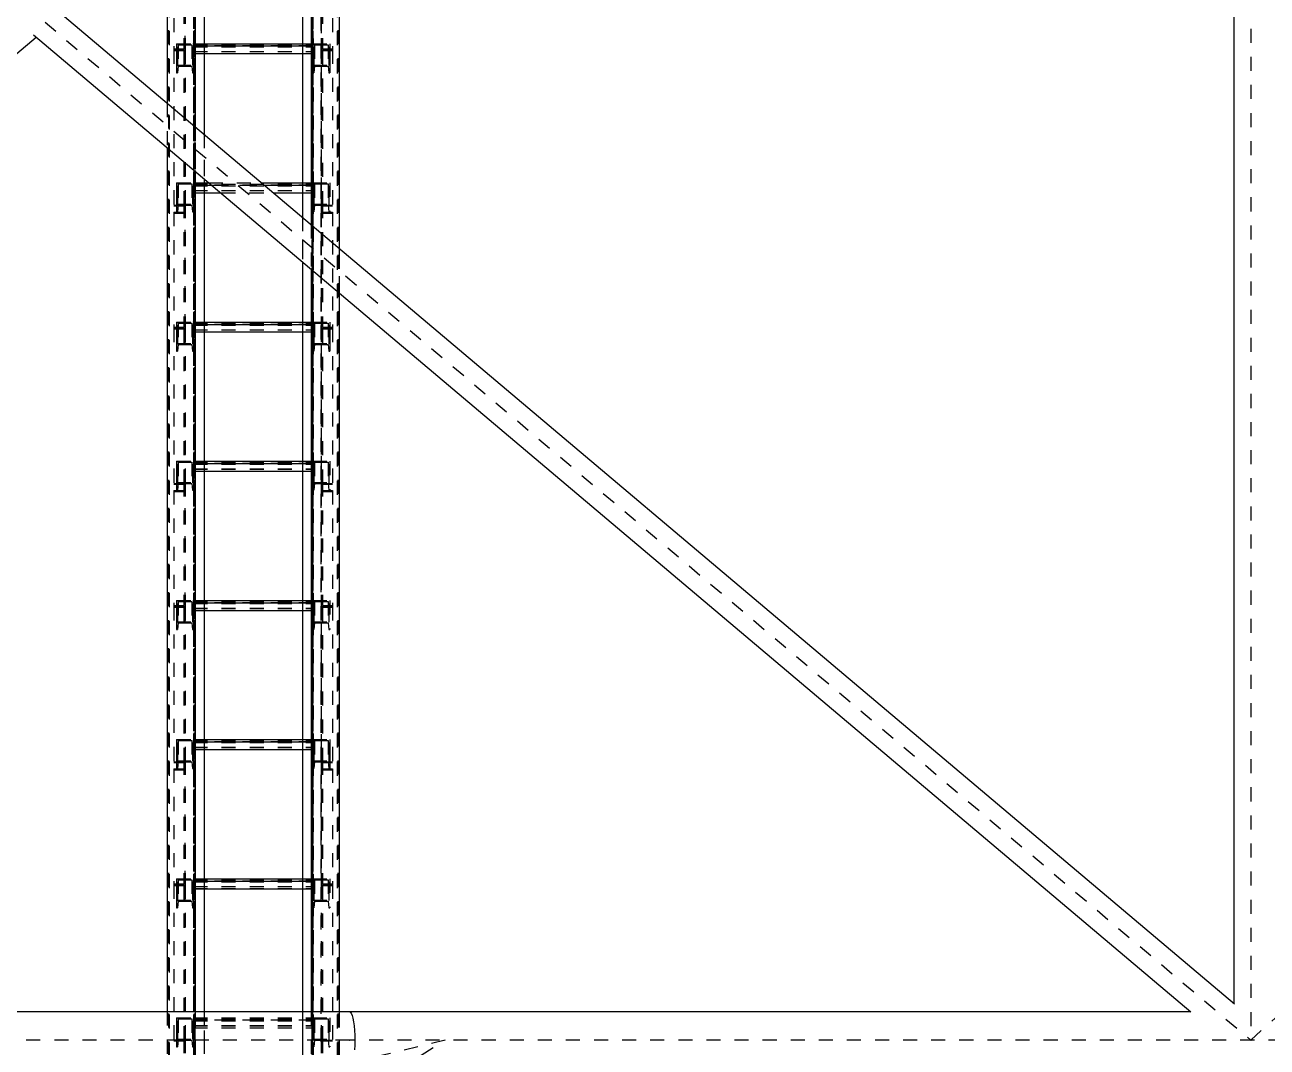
# Model space of a CAD drawing. Header units: millimetres. Extents: x 149919 to 150445, y 136651 to 136866.
# Drawn here: x 150402.12 to 150410.96, y 136693.83 to 136701.1 of the extents above; entities that cross this region are included whole.
import ezdxf

# ---------------------------------------------------------------- set-up
doc = ezdxf.new("R2010")
doc.units = ezdxf.units.MM
doc.header["$LTSCALE"] = 0.25
for name, pattern in [('CENTER', [50.8, 31.75, -6.35, 6.35, -6.35]), ('XKITLINE00', [0]), ('XKITLINE02', [4, 2, -2]), ('XKITLINE03', [6, 3, -1, 1, -1])]:
    doc.linetypes.add(name, pattern=pattern)

# ---------------------------------------------------------------- blocks, each defined once
blk = doc.blocks.new('çatıı')
at = {"color": 116, "linetype": 'XKITLINE02', "true_color": 0x136734}
for p, q in [((26150.38, 5900.27), (26150.38, 4257.56)), ((26151.23, 5900.09), (26151.23, 4257.75)), ((26234.53, 5900.09), (26234.53, 4257.75)), ((26235.38, 5900.27), (26235.38, 4257.56)), ((26132.53, 5889.26), (26132.53, 4263.02)), ((26150.83, 5889.26), (26150.83, 4263.02)), ((26151.68, 5889.26), (26151.68, 4301.37)), ((26234.91, 5889.26), (26234.91, 4263.02)), ((26253.21, 5889.26), (26253.21, 4263.02)), ((26254.06, 5889.26), (26254.06, 4290.38)), ((26133.06, 5888.53), (26133.07, 4262.57)), ((26150.3, 5888.53), (26150.3, 4262.57)), ((26235.44, 5888.53), (26235.45, 4262.57)), ((26252.68, 5888.53), (26252.68, 4262.57)), ((26157.88, 5857.04), (26157.88, 4260.27)), ((26227.88, 5840.34), (26227.88, 4260.16)), ((26136.38, 5137.82), (26136.38, 5055.26)), ((26143.58, 5143.68), (26143.58, 5055.91)), ((26144.38, 5143.68), (26144.38, 5055.26)), ((26241.36, 5143.68), (26241.36, 5055.26)), ((26242.16, 5143.68), (26242.16, 5055.91)), ((26249.36, 5137.82), (26249.36, 5055.26)), ((26138.38, 5059.61), (26138.38, 5044.42)), ((26138.38, 5059.61), (26138.38, 5054.17)), ((26138.38, 5059.61), (26150.38, 5059.61)), ((26139.44, 5058.92), (26139.06, 5054.17)), ((26139.44, 5058.92), (26139.44, 5043.73)), ((26139.44, 5058.92), (26149.32, 5058.92)), ((26143.58, 5061.78), (26144.38, 5061.78)), ((26143.58, 5061.78), (26143.58, 5055.91)), ((26144.38, 5061.78), (26144.38, 5055.26)), ((26149.32, 5058.92), (26149.32, 5043.73)), ((26149.32, 5058.92), (26149.7, 5054.17)), ((26150.38, 5059.61), (26157.88, 5059.61)), ((26150.38, 5059.61), (26150.38, 5052.54)), ((26150.38, 5059.61), (26150.38, 5044.42)), ((26150.38, 5059.61), (26150.38, 5054.17)), ((26150.38, 5058.78), (26235.36, 5058.78)), ((26150.38, 5057.99), (26157.88, 5057.99)), ((26227.88, 5059.61), (26235.36, 5059.61)), ((26227.88, 5057.99), (26235.36, 5057.99)), ((26235.36, 5059.61), (26235.36, 5054.17)), ((26235.36, 5059.61), (26247.36, 5059.61)), ((26235.36, 5059.61), (26235.36, 5044.42)), ((26235.36, 5059.61), (26235.36, 5052.54)), ((26236.42, 5058.92), (26236.04, 5054.17)), ((26236.42, 5058.92), (26246.3, 5058.92)), ((26236.42, 5058.92), (26236.42, 5043.73)), ((26241.36, 5061.78), (26242.16, 5061.78)), ((26246.3, 5058.92), (26246.68, 5054.17)), ((26246.3, 5058.92), (26246.3, 5043.73)), ((26247.36, 5059.61), (26247.36, 5054.17)), ((26247.36, 5059.61), (26247.36, 5044.42)), ((26136.38, 5055.91), (26143.58, 5055.91)), ((26136.38, 5055.91), (26136.38, 5055.26)), ((26136.38, 5055.26), (26144.38, 5055.26)), ((26136.38, 5055.26), (26136.38, 4944.27)), ((26136.38, 5055.26), (26144.38, 5055.26)), ((26136.38, 5054.76), (26143.58, 5054.76)), ((26138.38, 5054.17), (26138.38, 5038.97)), ((26138.38, 5054.17), (26139.06, 5054.17)), ((26139.06, 5054.17), (26139.06, 5038.97)), ((26143.58, 5054.76), (26143.58, 4939.77)), ((26143.58, 5050.26), (26144.38, 5050.26)), ((26144.38, 5055.26), (26144.38, 4939.77)), ((26149.7, 5054.17), (26149.7, 5038.97)), ((26149.7, 5054.17), (26150.38, 5054.17)), ((26150.38, 5057.44), (26235.36, 5057.44)), ((26150.38, 5054.17), (26235.36, 5054.17)), ((26150.38, 5054.17), (26150.38, 5038.97)), ((26150.38, 5054.07), (26235.36, 5054.07)), ((26150.38, 5052.63), (26235.36, 5052.63)), ((26150.38, 5052.54), (26157.88, 5052.54)), ((26227.88, 5052.54), (26235.36, 5052.54)), ((26235.36, 5054.17), (26236.04, 5054.17)), ((26235.36, 5054.17), (26235.36, 5038.97)), ((26236.04, 5054.17), (26236.04, 5038.97)), ((26241.36, 5055.26), (26249.36, 5055.26)), ((26241.36, 5055.26), (26241.36, 4939.77)), ((26241.36, 5055.26), (26249.36, 5055.26)), ((26241.36, 5050.26), (26242.16, 5050.26)), ((26242.16, 5055.91), (26249.36, 5055.91)), ((26242.16, 5054.76), (26242.16, 5050.26)), ((26242.16, 5054.76), (26249.36, 5054.76)), ((26242.16, 5054.76), (26242.16, 4939.77)), ((26246.68, 5054.17), (26247.36, 5054.17)), ((26246.68, 5054.17), (26246.68, 5038.97)), ((26247.36, 5054.17), (26247.36, 5038.97)), ((26249.36, 5055.26), (26249.36, 5054.76)), ((26249.36, 5055.26), (26249.36, 4944.27)), ((26138.38, 5044.42), (26138.38, 5038.97)), ((26138.38, 5044.42), (26150.38, 5044.42)), ((26139.44, 5043.73), (26139.06, 5038.97)), ((26139.44, 5043.73), (26149.32, 5043.73)), ((26149.32, 5043.73), (26149.7, 5038.97)), ((26150.38, 5044.42), (26150.38, 5038.97)), ((26235.36, 5044.42), (26235.36, 5038.97)), ((26235.36, 5044.42), (26247.36, 5044.42)), ((26236.42, 5043.73), (26236.04, 5038.97)), ((26236.42, 5043.73), (26246.3, 5043.73)), ((26241.36, 5044.42), (26241.36, 4944.77)), ((26246.3, 5043.73), (26246.68, 5038.97)), ((26247.36, 5044.42), (26247.36, 5038.97)), ((26138.38, 5038.97), (26139.06, 5038.97)), ((26149.7, 5038.97), (26150.38, 5038.97)), ((26235.36, 5038.97), (26236.04, 5038.97)), ((26246.68, 5038.97), (26247.36, 5038.97)), ((26131.68, 5017.41), (26131.68, 4985.53)), ((26151.68, 5000.52), (26151.68, 4968.64)), ((26157.88, 4995.29), (26157.88, 4963.41)), ((26138.38, 4960.54), (26138.38, 4945.35)), ((26138.38, 4960.54), (26138.38, 4955.09)), ((26138.38, 4960.54), (26150.38, 4960.54)), ((26138.38, 4955.09), (26138.38, 4939.9)), ((26138.38, 4955.09), (26139.06, 4955.09)), ((26139.44, 4959.84), (26139.06, 4955.09)), ((26139.06, 4955.09), (26139.06, 4939.9)), ((26139.44, 4959.84), (26139.44, 4944.65)), ((26139.44, 4959.84), (26149.32, 4959.84)), ((26149.32, 4959.84), (26149.32, 4944.65)), ((26149.32, 4959.84), (26149.7, 4955.09)), ((26149.7, 4955.09), (26149.7, 4939.9)), ((26149.7, 4955.09), (26150.38, 4955.09)), ((26150.38, 4960.54), (26157.88, 4960.54)), ((26150.38, 4960.54), (26150.38, 4953.46)), ((26150.38, 4960.54), (26150.38, 4945.35)), ((26150.38, 4960.54), (26150.38, 4955.09)), ((26150.38, 4959.7), (26235.36, 4959.7)), ((26150.38, 4958.91), (26157.88, 4958.91)), ((26150.38, 4958.36), (26235.36, 4958.36)), ((26150.38, 4955.09), (26235.36, 4955.09)), ((26150.38, 4955.09), (26150.38, 4939.9)), ((26150.38, 4955), (26235.36, 4955)), ((26150.38, 4953.55), (26235.36, 4953.55)), ((26150.38, 4953.46), (26157.88, 4953.46)), ((26161.28, 4960.54), (26199.05, 4960.54)), ((26163.21, 4958.91), (26200.98, 4958.91)), ((26169.66, 4953.46), (26207.43, 4953.46)), ((26227.88, 4960.54), (26235.36, 4960.54)), ((26227.88, 4958.91), (26235.36, 4958.91)), ((26227.88, 4953.46), (26235.36, 4953.46)), ((26235.36, 4960.54), (26235.36, 4955.09)), ((26235.36, 4960.54), (26247.36, 4960.54)), ((26235.36, 4960.54), (26235.36, 4939.9)), ((26235.36, 4960.54), (26235.36, 4953.46)), ((26235.36, 4955.09), (26236.04, 4955.09)), ((26236.42, 4959.84), (26236.04, 4955.09)), ((26236.04, 4955.09), (26236.04, 4939.9)), ((26236.42, 4959.84), (26246.3, 4959.84)), ((26236.42, 4959.84), (26236.42, 4944.65)), ((26246.3, 4959.84), (26246.68, 4955.09)), ((26246.3, 4959.84), (26246.3, 4944.65)), ((26246.68, 4955.09), (26247.36, 4955.09)), ((26246.68, 4955.09), (26246.68, 4939.9)), ((26247.36, 4960.54), (26247.36, 4955.09)), ((26247.36, 4960.54), (26247.36, 4939.9)), ((26136.38, 4944.77), (26144.38, 4944.77)), ((26136.38, 4944.27), (26143.58, 4944.27)), ((26138.38, 4945.35), (26138.38, 4939.9)), ((26138.38, 4945.35), (26150.38, 4945.35)), ((26139.44, 4944.65), (26139.06, 4939.9)), ((26139.44, 4944.65), (26149.32, 4944.65)), ((26143.58, 4945.53), (26143.58, 4857.76)), ((26143.58, 4945.53), (26144.38, 4945.53)), ((26144.38, 4945.53), (26144.38, 4857.11)), ((26149.32, 4944.65), (26149.7, 4939.9)), ((26150.38, 4945.35), (26150.38, 4939.9)), ((26235.36, 4945.35), (26247.36, 4945.35)), ((26236.42, 4944.65), (26236.04, 4939.9)), ((26236.42, 4944.65), (26246.3, 4944.65)), ((26241.36, 4945.53), (26241.36, 4939.02)), ((26241.36, 4945.53), (26242.16, 4945.53)), ((26241.36, 4945.53), (26241.36, 4857.11)), ((26241.36, 4944.77), (26249.36, 4944.77)), ((26242.16, 4945.53), (26242.16, 4939.67)), ((26242.16, 4945.53), (26242.16, 4857.76)), ((26242.16, 4944.27), (26249.36, 4944.27)), ((26246.3, 4944.65), (26246.68, 4939.9)), ((26136.38, 4939.67), (26136.38, 4857.11)), ((26136.38, 4939.67), (26143.58, 4939.67)), ((26136.38, 4939.02), (26144.38, 4939.02)), ((26138.38, 4939.9), (26139.06, 4939.9)), ((26143.58, 4939.77), (26144.38, 4939.77)), ((26149.7, 4939.9), (26150.38, 4939.9)), ((26227.88, 4936.2), (26227.88, 4904.32)), ((26235.36, 4939.9), (26236.04, 4939.9)), ((26241.36, 4939.77), (26242.16, 4939.77)), ((26241.36, 4939.02), (26249.36, 4939.02)), ((26242.16, 4939.67), (26249.36, 4939.67)), ((26246.68, 4939.9), (26247.36, 4939.9)), ((26249.36, 4939.67), (26249.36, 4939.02)), ((26249.36, 4939.67), (26249.36, 4857.11)), ((26234.06, 4930.98), (26234.06, 4899.1)), ((26254.06, 4914.1), (26254.06, 4882.21)), ((26143.58, 4863.62), (26144.38, 4863.62)), ((26143.58, 4863.62), (26143.58, 4857.76)), ((26144.38, 4863.62), (26144.38, 4857.11)), ((26241.36, 4863.62), (26242.16, 4863.62)), ((26136.38, 4857.76), (26143.58, 4857.76)), ((26136.38, 4857.76), (26136.38, 4857.11)), ((26136.38, 4857.11), (26136.38, 4746.12)), ((26136.38, 4857.11), (26144.38, 4857.11)), ((26136.38, 4857.11), (26144.38, 4857.11)), ((26136.38, 4856.61), (26143.58, 4856.61)), ((26138.38, 4861.46), (26138.38, 4846.27)), ((26138.38, 4861.46), (26138.38, 4856.01)), ((26138.38, 4861.46), (26150.38, 4861.46)), ((26138.38, 4856.01), (26138.38, 4840.82)), ((26138.38, 4856.01), (26139.06, 4856.01)), ((26139.44, 4860.77), (26139.06, 4856.01)), ((26139.06, 4856.01), (26139.06, 4840.82)), ((26139.44, 4860.77), (26139.44, 4845.58)), ((26139.44, 4860.77), (26149.32, 4860.77)), ((26143.58, 4856.61), (26143.58, 4741.62)), ((26144.38, 4857.11), (26144.38, 4741.62)), ((26149.32, 4860.77), (26149.32, 4845.58)), ((26149.32, 4860.77), (26149.7, 4856.01)), ((26149.7, 4856.01), (26149.7, 4840.82)), ((26149.7, 4856.01), (26150.38, 4856.01)), ((26150.38, 4861.46), (26157.88, 4861.46)), ((26150.38, 4861.46), (26150.38, 4854.39)), ((26150.38, 4861.46), (26150.38, 4846.27)), ((26150.38, 4861.46), (26150.38, 4856.01)), ((26150.38, 4860.62), (26235.36, 4860.62)), ((26150.38, 4859.83), (26157.88, 4859.83)), ((26150.38, 4859.29), (26235.36, 4859.29)), ((26150.38, 4856.01), (26235.36, 4856.01)), ((26150.38, 4856.01), (26150.38, 4840.82)), ((26150.38, 4855.92), (26235.36, 4855.92)), ((26227.88, 4861.46), (26235.36, 4861.46)), ((26227.88, 4859.83), (26235.36, 4859.83)), ((26235.36, 4861.46), (26235.36, 4856.01)), ((26235.36, 4861.46), (26247.36, 4861.46)), ((26235.36, 4861.46), (26235.36, 4846.27)), ((26235.36, 4861.46), (26235.36, 4854.39)), ((26235.36, 4856.01), (26236.04, 4856.01)), ((26235.36, 4856.01), (26235.36, 4840.82)), ((26236.42, 4860.77), (26236.04, 4856.01)), ((26236.04, 4856.01), (26236.04, 4840.82)), ((26236.42, 4860.77), (26246.3, 4860.77)), ((26236.42, 4860.77), (26236.42, 4845.58)), ((26241.36, 4857.11), (26241.36, 4741.62)), ((26241.36, 4857.11), (26249.36, 4857.11)), ((26241.36, 4857.11), (26249.36, 4857.11)), ((26242.16, 4857.76), (26249.36, 4857.76)), ((26242.16, 4856.61), (26242.16, 4852.11)), ((26242.16, 4856.61), (26249.36, 4856.61)), ((26242.16, 4856.61), (26242.16, 4741.62)), ((26246.3, 4860.77), (26246.68, 4856.01)), ((26246.3, 4860.77), (26246.3, 4845.58)), ((26246.68, 4856.01), (26247.36, 4856.01)), ((26246.68, 4856.01), (26246.68, 4840.82)), ((26247.36, 4861.46), (26247.36, 4856.01)), ((26247.36, 4861.46), (26247.36, 4846.27)), ((26247.36, 4856.01), (26247.36, 4840.82)), ((26249.36, 4857.11), (26249.36, 4856.61)), ((26249.36, 4857.11), (26249.36, 4746.12)), ((26138.38, 4846.27), (26138.38, 4840.82)), ((26138.38, 4846.27), (26150.38, 4846.27)), ((26143.58, 4852.11), (26144.38, 4852.11)), ((26150.38, 4854.48), (26235.36, 4854.48)), ((26150.38, 4854.39), (26157.88, 4854.39)), ((26150.38, 4846.27), (26150.38, 4840.82)), ((26227.88, 4854.39), (26235.36, 4854.39)), ((26235.36, 4846.27), (26235.36, 4840.82)), ((26235.36, 4846.27), (26247.36, 4846.27)), ((26241.36, 4852.11), (26242.16, 4852.11)), ((26241.36, 4846.27), (26241.36, 4746.62)), ((26247.36, 4846.27), (26247.36, 4840.82)), ((26138.38, 4840.82), (26139.06, 4840.82)), ((26139.44, 4845.58), (26139.06, 4840.82)), ((26139.44, 4845.58), (26149.32, 4845.58)), ((26149.32, 4845.58), (26149.7, 4840.82)), ((26149.7, 4840.82), (26150.38, 4840.82)), ((26235.36, 4840.82), (26236.04, 4840.82)), ((26236.42, 4845.58), (26236.04, 4840.82)), ((26236.42, 4845.58), (26246.3, 4845.58)), ((26246.3, 4845.58), (26246.68, 4840.82)), ((26246.68, 4840.82), (26247.36, 4840.82)), ((26138.38, 4762.39), (26138.38, 4747.19)), ((26138.38, 4762.39), (26138.38, 4756.94)), ((26138.38, 4762.39), (26150.38, 4762.39)), ((26139.44, 4761.69), (26139.06, 4756.94)), ((26139.44, 4761.69), (26139.44, 4746.5)), ((26139.44, 4761.69), (26149.32, 4761.69)), ((26149.32, 4761.69), (26149.32, 4746.5)), ((26149.32, 4761.69), (26149.7, 4756.94)), ((26150.38, 4762.39), (26157.88, 4762.39)), ((26150.38, 4762.39), (26150.38, 4755.31)), ((26150.38, 4762.39), (26150.38, 4747.19)), ((26150.38, 4762.39), (26150.38, 4756.94)), ((26150.38, 4761.55), (26235.36, 4761.55)), ((26150.38, 4760.76), (26157.88, 4760.76)), ((26150.38, 4760.21), (26235.36, 4760.21)), ((26227.88, 4762.39), (26235.36, 4762.39)), ((26227.88, 4760.76), (26235.36, 4760.76)), ((26235.36, 4762.39), (26235.36, 4756.94)), ((26235.36, 4762.39), (26247.36, 4762.39)), ((26235.36, 4762.39), (26235.36, 4741.74)), ((26235.36, 4762.39), (26235.36, 4755.31)), ((26236.42, 4761.69), (26236.04, 4756.94)), ((26236.42, 4761.69), (26246.3, 4761.69)), ((26236.42, 4761.69), (26236.42, 4746.5)), ((26246.3, 4761.69), (26246.68, 4756.94)), ((26246.3, 4761.69), (26246.3, 4746.5)), ((26247.36, 4762.39), (26247.36, 4756.94)), ((26247.36, 4762.39), (26247.36, 4741.74)), ((26138.38, 4756.94), (26138.38, 4741.74)), ((26138.38, 4756.94), (26139.06, 4756.94)), ((26139.06, 4756.94), (26139.06, 4741.74)), ((26149.7, 4756.94), (26149.7, 4741.74)), ((26149.7, 4756.94), (26150.38, 4756.94)), ((26150.38, 4756.94), (26235.36, 4756.94)), ((26150.38, 4756.94), (26150.38, 4741.74)), ((26150.38, 4756.84), (26235.36, 4756.84)), ((26150.38, 4755.4), (26235.36, 4755.4)), ((26150.38, 4755.31), (26157.88, 4755.31)), ((26227.88, 4755.31), (26235.36, 4755.31)), ((26235.36, 4756.94), (26236.04, 4756.94)), ((26236.04, 4756.94), (26236.04, 4741.74)), ((26246.68, 4756.94), (26247.36, 4756.94)), ((26246.68, 4756.94), (26246.68, 4741.74)), ((26136.38, 4746.62), (26144.38, 4746.62)), ((26136.38, 4746.12), (26143.58, 4746.12)), ((26136.38, 4741.52), (26136.38, 4658.96)), ((26136.38, 4741.52), (26143.58, 4741.52)), ((26136.38, 4740.86), (26144.38, 4740.86)), ((26138.38, 4747.19), (26138.38, 4741.74)), ((26138.38, 4747.19), (26150.38, 4747.19)), ((26138.38, 4741.74), (26139.06, 4741.74)), ((26139.44, 4746.5), (26139.06, 4741.74)), ((26139.44, 4746.5), (26149.32, 4746.5)), ((26143.58, 4747.38), (26143.58, 4659.61)), ((26143.58, 4747.38), (26144.38, 4747.38)), ((26143.58, 4741.62), (26144.38, 4741.62)), ((26144.38, 4747.38), (26144.38, 4658.96)), ((26149.32, 4746.5), (26149.7, 4741.74)), ((26149.7, 4741.74), (26150.38, 4741.74)), ((26150.38, 4747.19), (26150.38, 4741.74)), ((26235.36, 4747.19), (26247.36, 4747.19)), ((26235.36, 4741.74), (26236.04, 4741.74)), ((26236.42, 4746.5), (26236.04, 4741.74)), ((26236.42, 4746.5), (26246.3, 4746.5)), ((26241.36, 4747.38), (26241.36, 4740.86)), ((26241.36, 4747.38), (26242.16, 4747.38)), ((26241.36, 4747.38), (26241.36, 4658.96)), ((26241.36, 4746.62), (26249.36, 4746.62)), ((26241.36, 4741.62), (26242.16, 4741.62)), ((26241.36, 4740.86), (26249.36, 4740.86)), ((26242.16, 4747.38), (26242.16, 4741.52)), ((26242.16, 4747.38), (26242.16, 4659.61)), ((26242.16, 4746.12), (26249.36, 4746.12)), ((26242.16, 4741.52), (26249.36, 4741.52)), ((26246.3, 4746.5), (26246.68, 4741.74)), ((26246.68, 4741.74), (26247.36, 4741.74)), ((26249.36, 4741.52), (26249.36, 4740.86)), ((26249.36, 4741.52), (26249.36, 4658.96)), ((26138.38, 4663.31), (26138.38, 4648.12)), ((26138.38, 4663.31), (26138.38, 4657.86)), ((26138.38, 4663.31), (26150.38, 4663.31)), ((26139.44, 4662.62), (26139.06, 4657.86)), ((26139.44, 4662.62), (26139.44, 4647.42)), ((26139.44, 4662.62), (26149.32, 4662.62)), ((26143.58, 4665.47), (26144.38, 4665.47)), ((26143.58, 4665.47), (26143.58, 4659.61)), ((26144.38, 4665.47), (26144.38, 4658.96)), ((26149.32, 4662.62), (26149.32, 4647.42)), ((26149.32, 4662.62), (26149.7, 4657.86)), ((26150.38, 4663.31), (26157.88, 4663.31)), ((26150.38, 4663.31), (26150.38, 4656.23)), ((26150.38, 4663.31), (26150.38, 4648.12)), ((26150.38, 4663.31), (26150.38, 4657.86)), ((26150.38, 4662.47), (26235.36, 4662.47)), ((26150.38, 4661.68), (26157.88, 4661.68)), ((26150.38, 4661.13), (26235.36, 4661.13)), ((26227.88, 4663.31), (26235.36, 4663.31)), ((26227.88, 4661.68), (26235.36, 4661.68)), ((26235.36, 4663.31), (26235.36, 4657.86)), ((26235.36, 4663.31), (26247.36, 4663.31)), ((26235.36, 4663.31), (26235.36, 4642.67)), ((26235.36, 4663.31), (26235.36, 4656.23)), ((26236.42, 4662.62), (26236.04, 4657.86)), ((26236.42, 4662.62), (26246.3, 4662.62)), ((26236.42, 4662.62), (26236.42, 4647.42)), ((26241.36, 4665.47), (26242.16, 4665.47)), ((26246.3, 4662.62), (26246.68, 4657.86)), ((26246.3, 4662.62), (26246.3, 4647.42)), ((26247.36, 4663.31), (26247.36, 4657.86)), ((26247.36, 4663.31), (26247.36, 4642.67)), ((26136.38, 4659.61), (26143.58, 4659.61)), ((26136.38, 4659.61), (26136.38, 4658.96)), ((26136.38, 4658.96), (26136.38, 4547.97)), ((26136.38, 4658.96), (26144.38, 4658.96)), ((26136.38, 4658.96), (26144.38, 4658.96)), ((26136.38, 4658.46), (26143.58, 4658.46)), ((26138.38, 4657.86), (26138.38, 4642.67)), ((26138.38, 4657.86), (26139.06, 4657.86)), ((26139.06, 4657.86), (26139.06, 4642.67)), ((26143.58, 4658.46), (26143.58, 4543.47)), ((26143.58, 4653.95), (26144.38, 4653.95)), ((26144.38, 4658.96), (26144.38, 4543.47)), ((26149.7, 4657.86), (26149.7, 4642.67)), ((26149.7, 4657.86), (26150.38, 4657.86)), ((26150.38, 4657.86), (26235.36, 4657.86)), ((26150.38, 4657.86), (26150.38, 4642.67)), ((26150.38, 4657.77), (26235.36, 4657.77)), ((26150.38, 4656.33), (26235.36, 4656.33)), ((26150.38, 4656.23), (26157.88, 4656.23)), ((26227.88, 4656.23), (26235.36, 4656.23)), ((26235.36, 4657.86), (26236.04, 4657.86)), ((26236.04, 4657.86), (26236.04, 4642.67)), ((26241.36, 4658.96), (26241.36, 4543.47)), ((26241.36, 4658.96), (26249.36, 4658.96)), ((26241.36, 4658.96), (26249.36, 4658.96)), ((26241.36, 4653.95), (26242.16, 4653.95)), ((26242.16, 4659.61), (26249.36, 4659.61)), ((26242.16, 4658.46), (26242.16, 4653.95)), ((26242.16, 4658.46), (26249.36, 4658.46)), ((26242.16, 4658.46), (26242.16, 4543.47)), ((26246.68, 4657.86), (26247.36, 4657.86)), ((26246.68, 4657.86), (26246.68, 4642.67)), ((26249.36, 4658.96), (26249.36, 4658.46)), ((26249.36, 4658.96), (26249.36, 4547.97)), ((26138.38, 4648.12), (26138.38, 4642.67)), ((26138.38, 4648.12), (26150.38, 4648.12)), ((26138.38, 4642.67), (26139.06, 4642.67)), ((26139.44, 4647.42), (26139.06, 4642.67)), ((26139.44, 4647.42), (26149.32, 4647.42)), ((26149.32, 4647.42), (26149.7, 4642.67)), ((26149.7, 4642.67), (26150.38, 4642.67)), ((26150.38, 4648.12), (26150.38, 4642.67)), ((26235.36, 4648.12), (26247.36, 4648.12)), ((26235.36, 4642.67), (26236.04, 4642.67)), ((26236.42, 4647.42), (26236.04, 4642.67)), ((26236.42, 4647.42), (26246.3, 4647.42)), ((26241.36, 4648.12), (26241.36, 4548.47)), ((26246.3, 4647.42), (26246.68, 4642.67)), ((26246.68, 4642.67), (26247.36, 4642.67)), ((26138.38, 4564.23), (26138.38, 4549.04)), ((26138.38, 4564.23), (26138.38, 4558.79)), ((26138.38, 4564.23), (26150.38, 4564.23)), ((26139.44, 4563.54), (26139.06, 4558.79)), ((26139.44, 4563.54), (26139.44, 4548.35)), ((26139.44, 4563.54), (26149.32, 4563.54)), ((26149.32, 4563.54), (26149.32, 4548.35)), ((26149.32, 4563.54), (26149.7, 4558.79)), ((26150.38, 4564.23), (26157.88, 4564.23)), ((26150.38, 4564.23), (26150.38, 4557.16)), ((26150.38, 4564.23), (26150.38, 4549.04)), ((26150.38, 4564.23), (26150.38, 4558.79)), ((26150.38, 4563.4), (26235.36, 4563.4)), ((26227.88, 4564.23), (26235.36, 4564.23)), ((26235.36, 4564.23), (26235.36, 4557.16)), ((26235.36, 4564.23), (26235.36, 4558.79)), ((26235.36, 4564.23), (26247.36, 4564.23)), ((26235.36, 4564.23), (26235.36, 4549.04)), ((26236.42, 4563.54), (26236.04, 4558.79)), ((26236.42, 4563.54), (26246.3, 4563.54)), ((26236.42, 4563.54), (26236.42, 4548.35)), ((26246.3, 4563.54), (26246.68, 4558.79)), ((26246.3, 4563.54), (26246.3, 4548.35)), ((26247.36, 4564.23), (26247.36, 4558.79)), ((26247.36, 4564.23), (26247.36, 4548.47)), ((26138.38, 4558.79), (26138.38, 4543.59)), ((26138.38, 4558.79), (26139.06, 4558.79)), ((26139.06, 4558.79), (26139.06, 4543.59)), ((26149.7, 4558.79), (26149.7, 4543.59)), ((26149.7, 4558.79), (26150.38, 4558.79)), ((26150.38, 4562.61), (26157.88, 4562.61)), ((26150.38, 4562.06), (26235.36, 4562.06)), ((26150.38, 4558.79), (26235.36, 4558.79)), ((26150.38, 4558.79), (26150.38, 4543.59)), ((26150.38, 4558.69), (26235.36, 4558.69)), ((26150.38, 4557.25), (26235.36, 4557.25)), ((26150.38, 4557.16), (26157.88, 4557.16)), ((26227.88, 4562.61), (26235.36, 4562.61)), ((26227.88, 4557.16), (26235.36, 4557.16)), ((26235.36, 4558.79), (26236.04, 4558.79)), ((26235.36, 4558.79), (26235.36, 4543.59)), ((26236.04, 4558.79), (26236.04, 4543.59)), ((26246.68, 4558.79), (26247.36, 4558.79)), ((26246.68, 4558.79), (26246.68, 4543.59)), ((26247.36, 4558.79), (26247.36, 4543.59)), ((26136.38, 4548.47), (26144.38, 4548.47)), ((26136.38, 4547.97), (26143.58, 4547.97)), ((26138.38, 4549.04), (26138.38, 4543.59)), ((26138.38, 4549.04), (26150.38, 4549.04)), ((26139.44, 4548.35), (26139.06, 4543.59)), ((26139.44, 4548.35), (26149.32, 4548.35)), ((26143.58, 4549.23), (26143.58, 4461.46)), ((26143.58, 4549.23), (26144.38, 4549.23)), ((26144.38, 4549.23), (26144.38, 4460.81)), ((26149.32, 4548.35), (26149.7, 4543.59)), ((26150.38, 4549.04), (26150.38, 4543.59)), ((26235.36, 4549.04), (26235.36, 4543.59)), ((26235.36, 4549.04), (26247.36, 4549.04)), ((26236.42, 4548.35), (26236.04, 4543.59)), ((26236.42, 4548.35), (26246.3, 4548.35)), ((26241.36, 4549.23), (26241.36, 4542.71)), ((26241.36, 4549.23), (26242.16, 4549.23)), ((26241.36, 4549.23), (26241.36, 4460.81)), ((26241.36, 4548.47), (26249.36, 4548.47)), ((26242.16, 4549.23), (26242.16, 4543.36)), ((26242.16, 4549.23), (26242.16, 4461.46)), ((26242.16, 4547.97), (26249.36, 4547.97)), ((26246.3, 4548.35), (26246.68, 4543.59)), ((26247.36, 4548.47), (26247.36, 4543.59)), ((26136.38, 4543.36), (26136.38, 4460.81)), ((26136.38, 4543.36), (26143.58, 4543.36)), ((26136.38, 4542.71), (26144.38, 4542.71)), ((26138.38, 4543.59), (26139.06, 4543.59)), ((26143.58, 4543.47), (26144.38, 4543.47)), ((26149.7, 4543.59), (26150.38, 4543.59)), ((26235.36, 4543.59), (26236.04, 4543.59)), ((26241.36, 4543.47), (26242.16, 4543.47)), ((26241.36, 4542.71), (26249.36, 4542.71)), ((26242.16, 4543.36), (26249.36, 4543.36)), ((26246.68, 4543.59), (26247.36, 4543.59)), ((26249.36, 4543.36), (26249.36, 4542.71)), ((26249.36, 4543.36), (26249.36, 4460.81)), ((26143.58, 4467.32), (26144.38, 4467.32)), ((26143.58, 4467.32), (26143.58, 4461.46)), ((26144.38, 4467.32), (26144.38, 4460.81)), ((26241.36, 4467.32), (26242.16, 4467.32)), ((26136.38, 4461.46), (26143.58, 4461.46)), ((26136.38, 4461.46), (26136.38, 4460.81)), ((26136.38, 4460.81), (26144.38, 4460.81)), ((26136.38, 4460.81), (26136.38, 4349.82)), ((26136.38, 4460.81), (26144.38, 4460.81)), ((26136.38, 4460.31), (26143.58, 4460.31)), ((26138.38, 4465.16), (26138.38, 4449.97)), ((26138.38, 4465.16), (26138.38, 4459.71)), ((26138.38, 4465.16), (26150.38, 4465.16)), ((26138.38, 4459.71), (26138.38, 4444.52)), ((26138.38, 4459.71), (26139.06, 4459.71)), ((26139.44, 4464.47), (26139.06, 4459.71)), ((26139.06, 4459.71), (26139.06, 4444.52)), ((26139.44, 4464.47), (26139.44, 4449.27)), ((26139.44, 4464.47), (26149.32, 4464.47)), ((26143.58, 4460.31), (26143.58, 4345.31)), ((26144.38, 4460.81), (26144.38, 4345.31)), ((26149.32, 4464.47), (26149.32, 4449.27)), ((26149.32, 4464.47), (26149.7, 4459.71)), ((26149.7, 4459.71), (26149.7, 4444.52)), ((26149.7, 4459.71), (26150.38, 4459.71)), ((26150.38, 4465.16), (26157.88, 4465.16)), ((26150.38, 4465.16), (26150.38, 4458.08)), ((26150.38, 4465.16), (26150.38, 4449.97)), ((26150.38, 4465.16), (26150.38, 4459.71)), ((26150.38, 4464.32), (26235.36, 4464.32)), ((26150.38, 4463.53), (26157.88, 4463.53)), ((26150.38, 4462.98), (26235.36, 4462.98)), ((26150.38, 4459.71), (26235.36, 4459.71)), ((26150.38, 4459.71), (26150.38, 4444.52)), ((26150.38, 4459.62), (26235.36, 4459.62)), ((26150.38, 4458.17), (26235.36, 4458.17)), ((26150.38, 4458.08), (26157.88, 4458.08)), ((26227.88, 4465.16), (26235.36, 4465.16)), ((26227.88, 4463.53), (26235.36, 4463.53)), ((26227.88, 4458.08), (26235.36, 4458.08)), ((26235.36, 4465.16), (26235.36, 4458.08)), ((26235.36, 4465.16), (26235.36, 4459.71)), ((26235.36, 4465.16), (26247.36, 4465.16)), ((26235.36, 4465.16), (26235.36, 4444.52)), ((26235.36, 4459.71), (26236.04, 4459.71)), ((26236.42, 4464.47), (26236.04, 4459.71)), ((26236.04, 4459.71), (26236.04, 4444.52)), ((26236.42, 4464.47), (26246.3, 4464.47)), ((26236.42, 4464.47), (26236.42, 4449.27)), ((26241.36, 4460.81), (26241.36, 4455.8)), ((26241.36, 4460.81), (26249.36, 4460.81)), ((26241.36, 4460.81), (26241.36, 4345.32)), ((26241.36, 4460.81), (26249.36, 4460.81)), ((26242.16, 4461.46), (26249.36, 4461.46)), ((26242.16, 4460.31), (26242.16, 4455.8)), ((26242.16, 4460.31), (26249.36, 4460.31)), ((26242.16, 4460.31), (26242.16, 4345.32)), ((26246.3, 4464.47), (26246.68, 4459.71)), ((26246.3, 4464.47), (26246.3, 4449.27)), ((26246.68, 4459.71), (26247.36, 4459.71)), ((26246.68, 4459.71), (26246.68, 4444.52)), ((26247.36, 4465.16), (26247.36, 4459.71)), ((26247.36, 4465.16), (26247.36, 4444.52)), ((26249.36, 4460.81), (26249.36, 4460.31)), ((26249.36, 4460.81), (26249.36, 4349.82)), ((26138.38, 4449.97), (26138.38, 4444.52)), ((26138.38, 4449.97), (26150.38, 4449.97)), ((26139.44, 4449.27), (26139.06, 4444.52)), ((26139.44, 4449.27), (26149.32, 4449.27)), ((26143.58, 4455.8), (26144.38, 4455.8)), ((26149.32, 4449.27), (26149.7, 4444.52)), ((26150.38, 4449.97), (26150.38, 4444.52)), ((26235.36, 4449.97), (26247.36, 4449.97)), ((26236.42, 4449.27), (26236.04, 4444.52)), ((26236.42, 4449.27), (26246.3, 4449.27)), ((26241.36, 4455.8), (26242.16, 4455.8)), ((26246.3, 4449.27), (26246.68, 4444.52)), ((26138.38, 4444.52), (26139.06, 4444.52)), ((26149.7, 4444.52), (26150.38, 4444.52)), ((26235.36, 4444.52), (26236.04, 4444.52)), ((26246.68, 4444.52), (26247.36, 4444.52)), ((26131.68, 4370.57), (26131.68, 4329.97)), ((26151.68, 4370.57), (26151.68, 4329.97)), ((26157.88, 4370.57), (26157.88, 4329.97)), ((26227.88, 4370.57), (26227.88, 4319.82)), ((26234.06, 4370.57), (26234.06, 4321.32)), ((26254.06, 4370.57), (26254.06, 4326.16)), ((26138.38, 4366.08), (26138.38, 4350.89)), ((26138.38, 4366.08), (26138.38, 4360.63)), ((26138.38, 4366.08), (26150.38, 4366.08)), ((26138.38, 4360.63), (26138.38, 4345.44)), ((26138.38, 4360.63), (26139.06, 4360.63)), ((26139.44, 4365.39), (26139.06, 4360.63)), ((26139.06, 4360.63), (26139.06, 4345.44)), ((26139.44, 4365.39), (26139.44, 4350.2)), ((26139.44, 4365.39), (26149.32, 4365.39)), ((26149.32, 4365.39), (26149.32, 4350.2)), ((26149.32, 4365.39), (26149.7, 4360.63)), ((26149.7, 4360.63), (26149.7, 4345.44)), ((26149.7, 4360.63), (26150.38, 4360.63)), ((26150.38, 4366.08), (26150.38, 4350.89)), ((26150.38, 4366.08), (26150.38, 4360.63)), ((26150.38, 4366.08), (26235.36, 4366.08)), ((26150.38, 4366.08), (26150.38, 4359.01)), ((26150.38, 4365.24), (26235.36, 4365.24)), ((26150.38, 4364.45), (26235.36, 4364.45)), ((26150.38, 4363.91), (26235.36, 4363.91)), ((26150.38, 4360.63), (26150.38, 4345.44)), ((26150.38, 4360.63), (26235.36, 4360.63)), ((26150.38, 4360.54), (26235.36, 4360.54)), ((26235.36, 4366.08), (26235.36, 4360.63)), ((26235.36, 4366.08), (26247.36, 4366.08)), ((26235.36, 4366.08), (26235.36, 4345.44)), ((26235.36, 4366.08), (26235.36, 4359.01)), ((26235.36, 4360.63), (26236.04, 4360.63)), ((26236.42, 4365.39), (26236.04, 4360.63)), ((26236.04, 4360.63), (26236.04, 4345.44)), ((26236.42, 4365.39), (26246.3, 4365.39)), ((26236.42, 4365.39), (26236.42, 4350.2)), ((26246.3, 4365.39), (26246.68, 4360.63)), ((26246.3, 4365.39), (26246.3, 4350.2)), ((26246.68, 4360.63), (26247.36, 4360.63)), ((26246.68, 4360.63), (26246.68, 4345.44)), ((26247.36, 4366.08), (26247.36, 4360.63)), ((26247.36, 4366.08), (26247.36, 4345.44)), ((26138.38, 4350.89), (26138.38, 4345.44)), ((26138.38, 4350.89), (26150.38, 4350.89)), ((26143.58, 4351.08), (26143.58, 4263.31)), ((26143.58, 4351.08), (26144.38, 4351.08)), ((26144.38, 4351.08), (26144.38, 4262.65)), ((26150.38, 4359.1), (26235.36, 4359.1)), ((26150.38, 4359.01), (26235.36, 4359.01)), ((26150.38, 4350.89), (26150.38, 4345.44)), ((26235.36, 4350.89), (26247.36, 4350.89)), ((26241.36, 4351.08), (26241.36, 4344.56)), ((26241.36, 4351.08), (26242.16, 4351.08)), ((26241.36, 4351.08), (26241.36, 4262.65)), ((26242.16, 4351.08), (26242.16, 4345.21)), ((26242.16, 4351.08), (26242.16, 4263.31)), ((26136.38, 4350.32), (26144.38, 4350.32)), ((26136.38, 4349.82), (26143.58, 4349.82)), ((26138.38, 4345.44), (26139.06, 4345.44)), ((26139.44, 4350.2), (26139.06, 4345.44)), ((26139.44, 4350.2), (26149.32, 4350.2)), ((26143.58, 4345.31), (26144.38, 4345.31)), ((26149.32, 4350.2), (26149.7, 4345.44)), ((26149.7, 4345.44), (26150.38, 4345.44)), ((26235.36, 4345.44), (26236.04, 4345.44)), ((26236.42, 4350.2), (26236.04, 4345.44)), ((26236.42, 4350.2), (26246.3, 4350.2)), ((26241.36, 4350.32), (26249.36, 4350.32)), ((26241.36, 4345.32), (26242.16, 4345.32)), ((26242.16, 4349.82), (26249.36, 4349.82)), ((26246.3, 4350.2), (26246.68, 4345.44)), ((26246.68, 4345.44), (26247.36, 4345.44))]:
    blk.add_line(p, q, dxfattribs=at)
at = {"color": 1, "linetype": 'XKITLINE03'}
for p, q in [((26150.38, 5900.27), (26150.38, 4260.27)), ((26235.38, 4260.27), (26235.38, 5900.27)), ((26241.36, 4249.09), (26241.36, 5892.62)), ((26144.38, 5055.26), (26144.38, 5137.17)), ((26241.36, 5137.17), (26241.36, 5055.26)), ((26150.38, 5044.42), (26150.38, 5059.61)), ((26235.36, 5057.99), (26150.38, 5057.99)), ((26235.36, 5059.61), (26235.36, 5044.42)), ((26144.38, 4944.77), (26144.38, 5055.26)), ((26241.36, 5055.26), (26241.36, 4944.77)), ((26150.38, 4945.35), (26150.38, 4960.54)), ((26235.36, 4958.91), (26150.38, 4958.91)), ((26235.36, 4960.54), (26235.36, 4945.35)), ((26144.38, 4857.11), (26144.38, 4939.02)), ((26241.36, 4939.02), (26241.36, 4857.11)), ((26144.38, 4746.62), (26144.38, 4857.11)), ((26150.38, 4846.27), (26150.38, 4861.46)), ((26235.36, 4859.83), (26150.38, 4859.83)), ((26235.36, 4861.46), (26235.36, 4846.27)), ((26241.36, 4857.11), (26241.36, 4746.62)), ((26150.38, 4747.19), (26150.38, 4762.39)), ((26235.36, 4760.76), (26150.38, 4760.76)), ((26235.36, 4762.39), (26235.36, 4747.19)), ((26144.38, 4658.96), (26144.38, 4740.86)), ((26241.36, 4740.86), (26241.36, 4658.96)), ((26150.38, 4648.12), (26150.38, 4663.31)), ((26235.36, 4661.68), (26150.38, 4661.68)), ((26235.36, 4663.31), (26235.36, 4648.12)), ((26144.38, 4548.47), (26144.38, 4658.96)), ((26241.36, 4658.96), (26241.36, 4548.47)), ((26150.38, 4549.04), (26150.38, 4564.23)), ((26235.36, 4564.23), (26235.36, 4549.04)), ((26235.36, 4562.61), (26150.38, 4562.61)), ((26144.38, 4460.81), (26144.38, 4542.71)), ((26241.36, 4542.71), (26241.36, 4460.81)), ((26144.38, 4350.32), (26144.38, 4460.81)), ((26150.38, 4449.97), (26150.38, 4465.16)), ((26235.36, 4463.53), (26150.38, 4463.53)), ((26235.36, 4465.16), (26235.36, 4449.97)), ((26241.36, 4460.81), (26241.36, 4350.32)), ((26150.38, 4350.89), (26150.38, 4366.08)), ((26235.36, 4364.45), (26150.38, 4364.45)), ((26235.36, 4366.08), (26235.36, 4350.89))]:
    blk.add_line(p, q, dxfattribs=at)
at = {"color": 8, "linetype": 'CENTER'}
for p, q in [((25173.61, 5810.27), (26903.05, 4350.27)), ((26903.05, 4350.27), (28498.3, 5810.27)), ((26903.05, 5810.27), (26903.05, 4350.27)), ((26261.35, 4350.27), (24815.88, 4350.27)), ((26329.46, 4350.27), (25988.73, 4267.77)), ((26040.88, 4170.27), (26329.46, 4350.27)), ((27725.49, 4350.27), (26261.35, 4350.27))]:
    blk.add_line(p, q, dxfattribs=at)
at = {"color": 8, "linetype": 'XKITLINE00'}
for p, q in [((26890.87, 5784.05), (26890.87, 4376.5)), ((26054.17, 5082.85), (26891.29, 4376.14)), ((25215.69, 4369.86), (26038.33, 5064.33)), ((26036.57, 5065.82), (26860.23, 4370.49)), ((25216.54, 4370.57), (26261.35, 4370.57)), ((26261.35, 4370.57), (26262.04, 4370.27)), ((26261.35, 4370.57), (26860.12, 4370.57)), ((26261.35, 4370.57), (26262.04, 4370.27)), ((26262.04, 4370.27), (26262.7, 4369.35)), ((26262.04, 4370.27), (26262.71, 4369.35)), ((26262.7, 4369.35), (26263.33, 4367.86)), ((26262.71, 4369.35), (26263.33, 4367.86)), ((26263.33, 4367.86), (26263.9, 4365.83)), ((26263.9, 4365.83), (26264.38, 4363.32)), ((26264.38, 4363.32), (26264.78, 4360.42)), ((26264.78, 4360.42), (26265.07, 4357.22)), ((26265.07, 4357.22), (26265.25, 4353.8)), ((26265.25, 4353.8), (26265.31, 4350.27)), ((26265.25, 4346.75), (26265.07, 4343.33)), ((26265.31, 4350.27), (26265.25, 4346.75))]:
    blk.add_line(p, q, dxfattribs=at)
at = {"color": 7, "linetype": 'XKITLINE00'}
for p, q in [((26254.06, 5246.45), (26254.06, 4914.1)), ((26234.06, 5229.57), (26234.06, 4930.98)), ((26227.88, 5224.35), (26227.88, 4936.2)), ((26157.88, 5165.26), (26157.88, 4995.29)), ((26151.68, 5160.02), (26151.68, 5000.52)), ((26131.68, 5143.14), (26131.68, 5017.41)), ((26157.88, 5059.61), (26227.88, 5059.61)), ((26157.88, 5057.99), (26227.88, 5057.99)), ((26157.88, 5052.54), (26227.88, 5052.54)), ((26131.68, 4985.53), (26131.68, 4370.57)), ((26151.68, 4968.64), (26151.68, 4370.57)), ((26157.88, 4963.41), (26157.88, 4370.57)), ((26157.88, 4960.54), (26161.28, 4960.54)), ((26157.88, 4958.91), (26163.21, 4958.91)), ((26157.88, 4953.46), (26169.66, 4953.46)), ((26199.05, 4960.54), (26227.88, 4960.54)), ((26200.98, 4958.91), (26227.88, 4958.91)), ((26207.43, 4953.46), (26227.88, 4953.46)), ((26227.88, 4904.32), (26227.88, 4370.57)), ((26234.06, 4899.1), (26234.06, 4370.57)), ((26254.06, 4882.21), (26254.06, 4370.57)), ((26157.88, 4861.46), (26227.88, 4861.46)), ((26157.88, 4859.83), (26227.88, 4859.83)), ((26157.88, 4854.39), (26227.88, 4854.39)), ((26157.88, 4762.39), (26227.88, 4762.39)), ((26157.88, 4760.76), (26227.88, 4760.76)), ((26157.88, 4755.31), (26227.88, 4755.31)), ((26157.88, 4663.31), (26227.88, 4663.31)), ((26157.88, 4661.68), (26227.88, 4661.68)), ((26157.88, 4656.23), (26227.88, 4656.23)), ((26157.88, 4564.23), (26227.88, 4564.23)), ((26157.88, 4562.61), (26227.88, 4562.61)), ((26157.88, 4557.16), (26227.88, 4557.16)), ((26157.88, 4465.16), (26227.88, 4465.16)), ((26157.88, 4463.53), (26227.88, 4463.53)), ((26157.88, 4458.08), (26227.88, 4458.08))]:
    blk.add_line(p, q, dxfattribs=at)
at = {"color": 1, "linetype": 'XKITLINE00'}
for centre in [(26150.38, 5059.61), (26150.38, 5057.99), (26235.36, 5059.61), (26235.36, 5057.99), (26144.38, 5055.26), (26144.38, 5055.26), (26241.36, 5055.26), (26241.36, 5055.26), (26150.38, 5044.42), (26235.36, 5044.42), (26150.38, 4960.54), (26150.38, 4958.91), (26235.36, 4960.54), (26235.36, 4958.91), (26144.38, 4944.77), (26150.38, 4945.35), (26235.36, 4945.35), (26241.36, 4944.77), (26144.38, 4939.02), (26241.36, 4939.02), (26144.38, 4857.11), (26144.38, 4857.11), (26150.38, 4861.46), (26150.38, 4859.83), (26235.36, 4861.46), (26235.36, 4859.83), (26241.36, 4857.11), (26241.36, 4857.11), (26150.38, 4846.27), (26235.36, 4846.27), (26150.38, 4762.39), (26150.38, 4760.76), (26235.36, 4762.39), (26235.36, 4760.76), (26144.38, 4746.62), (26144.38, 4740.86), (26150.38, 4747.19), (26235.36, 4747.19), (26241.36, 4746.62), (26241.36, 4740.86), (26150.38, 4663.31), (26150.38, 4661.68), (26235.36, 4663.31), (26235.36, 4661.68), (26144.38, 4658.96), (26144.38, 4658.96), (26241.36, 4658.96), (26241.36, 4658.96), (26150.38, 4648.12), (26235.36, 4648.12), (26150.38, 4564.23), (26235.36, 4564.23), (26150.38, 4562.61), (26235.36, 4562.61), (26144.38, 4548.47), (26150.38, 4549.04), (26235.36, 4549.04), (26241.36, 4548.47), (26144.38, 4542.71), (26241.36, 4542.71), (26144.38, 4460.81), (26144.38, 4460.81), (26150.38, 4465.16), (26150.38, 4463.53), (26235.36, 4465.16), (26235.36, 4463.53), (26241.36, 4460.81), (26241.36, 4460.81), (26150.38, 4449.97), (26235.36, 4449.97), (26150.38, 4366.08), (26150.38, 4364.45), (26235.36, 4366.08), (26235.36, 4364.45), (26150.38, 4350.89), (26235.36, 4350.89), (26144.38, 4350.32), (26241.36, 4350.32)]:
    blk.add_circle(centre, 0.05, dxfattribs=at)
at = {"color": 8, "linetype": 'XKITLINE00'}
for centre in [(26261.35, 4350.27), (26261.35, 4350.27), (26329.46, 4350.27), (26329.46, 4350.27), (26903.05, 4350.27), (26903.05, 4350.27), (26903.05, 4350.27)]:
    blk.add_circle(centre, 0.05, dxfattribs=at)

msp = doc.modelspace()

# ---------------------------------------------------------------- block references
at = {"xscale": 0.009999943142843078, "yscale": 0.009999943142843078, "zscale": 0.009999943142843078}
msp.add_blockref('çatıı', (150141.8141, 136650.3731), dxfattribs=at)

doc.saveas('drawing.dxf')
